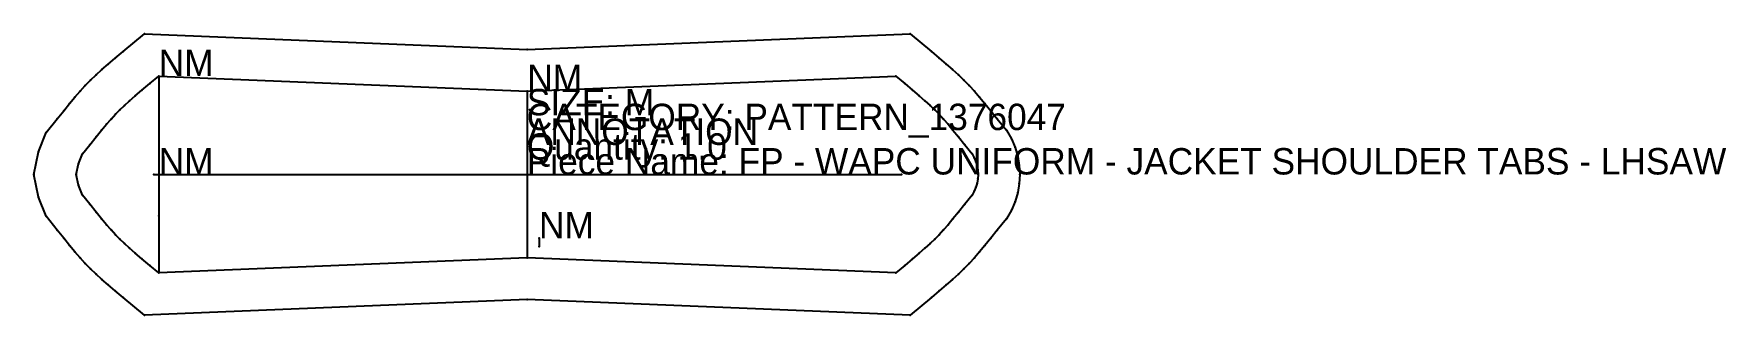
# Model space of a CAD drawing. Extents: x 0 to 40, y -0.1 to 24.1.
# Drawn here: x 23.99 to 40.03, y 21.42 to 24.08 of the extents above.
import ezdxf

# ---------------------------------------------------------------- set-up
doc = ezdxf.new("R2010")
doc.units = 0

# ---------------------------------------------------------------- blocks, each defined once
blk = doc.blocks.new('FP - WAPC UNIFORM - JACKET SHOULDER TABS - LHSAW_M')
at = {"layer": '1'}
for points in [[(24.4246, 21.962), (24.3755, 22.0182), (24.3246, 22.0789), (24.2696, 22.1463), (24.2086, 22.2224), (24.1038, 22.3538), (24.0299, 22.535), (23.9862, 22.7498), (24.03, 22.9646), (24.104, 23.1459), (24.2088, 23.2774), (24.2698, 23.3533), (24.3244, 23.4204), (24.3755, 23.4813), (24.4246, 23.5375), (24.4738, 23.5909), (24.5241, 23.6421), (24.5763, 23.6921), (24.6318, 23.7424), (24.6914, 23.7943), (24.7575, 23.8504), (24.8325, 23.9129), (25.0348, 24.0804), (28.6626, 23.9322)], [(28.6626, 23.9322), (32.2906, 24.0804), (32.4929, 23.9128), (32.5676, 23.8504), (32.6337, 23.7945), (32.6935, 23.7424), (32.749, 23.6921), (32.8013, 23.6419), (32.8515, 23.5908), (32.9006, 23.5375), (32.9496, 23.4815), (33.0005, 23.4208), (33.0553, 23.3536), (33.1163, 23.2777), (33.204, 23.1678), (33.2516, 23.0857), (33.2865, 23.004), (33.3109, 22.9205), (33.3256, 22.8354), (33.3304, 22.7498), (33.3256, 22.6641), (33.3109, 22.5789), (33.2865, 22.4957), (33.2516, 22.4137), (33.2038, 22.3316), (33.1162, 22.2218), (33.0555, 22.146), (33.0006, 22.0788), (32.9497, 22.018), (32.9006, 21.9618), (32.8513, 21.9084), (32.8009, 21.8571), (32.7488, 21.8073), (32.6934, 21.7569), (32.6335, 21.7049), (32.5676, 21.649), (32.4927, 21.5866), (32.2906, 21.4191)], [(32.2906, 21.4191), (28.6626, 21.5674), (25.0346, 21.419), (24.8323, 21.5866), (24.7575, 21.6491), (24.6915, 21.705), (24.6318, 21.757), (24.5764, 21.8072), (24.5238, 21.8575), (24.4735, 21.9089), (24.4246, 21.962)]]:
    blk.add_lwpolyline(points, dxfattribs=at)
at = {"layer": '14'}
for points in [[(24.7176, 22.225), (24.6746, 22.2742), (24.628, 22.3298), (24.5758, 22.3938), (24.5162, 22.4682), (24.447, 22.555), (24.4084, 22.6496), (24.388, 22.7498), (24.4084, 22.8499), (24.4471, 22.9447), (24.5162, 23.0314), (24.5759, 23.1057), (24.628, 23.1697), (24.6746, 23.2253), (24.7176, 23.2745), (24.759, 23.3194), (24.8008, 23.3619), (24.8449, 23.4042), (24.8933, 23.4481), (24.948, 23.4957), (25.0109, 23.5491), (25.0841, 23.6101), (25.1696, 23.6809), (28.6626, 23.5382)], [(28.6626, 23.5382), (32.1557, 23.6809), (32.2411, 23.6101), (32.3143, 23.549), (32.3773, 23.4957), (32.432, 23.4481), (32.4804, 23.4042), (32.5245, 23.3619), (32.5662, 23.3194), (32.6076, 23.2745), (32.6506, 23.2253), (32.6972, 23.1698), (32.7493, 23.1059), (32.809, 23.0316), (32.8781, 22.945), (32.899, 22.909), (32.9152, 22.871), (32.9268, 22.8314), (32.9338, 22.7908), (32.9361, 22.7498), (32.9338, 22.7087), (32.9268, 22.6681), (32.9152, 22.6286), (32.899, 22.5905), (32.8781, 22.5546), (32.8089, 22.4679), (32.7493, 22.3935), (32.6972, 22.3296), (32.6506, 22.274), (32.6076, 22.2248), (32.5662, 22.1799), (32.5244, 22.1374), (32.4803, 22.0952), (32.4319, 22.0512), (32.3772, 22.0037), (32.3143, 21.9504), (32.2411, 21.8894), (32.1557, 21.8186)], [(32.1557, 21.8186), (28.6626, 21.9614), (25.1695, 21.8185), (25.0841, 21.8893), (25.0109, 21.9504), (24.948, 22.0037), (24.8933, 22.0513), (24.8448, 22.0953), (24.8007, 22.1375), (24.759, 22.1801), (24.7176, 22.225)]]:
    blk.add_lwpolyline(points, dxfattribs=at)
at = {"layer": '2'}
for p in [(25.0348, 24.0804), (32.2906, 24.0804), (28.6626, 23.9322), (28.6626, 23.9322), (25.1696, 23.6809), (25.1696, 23.6809), (32.1557, 23.6809), (28.6626, 23.5382), (28.6626, 23.5382), (28.6626, 23.5382), (24.104, 23.1459), (33.204, 23.1678), (24.4471, 22.9447), (32.8781, 22.945), (23.9862, 22.7498), (24.388, 22.7498), (25.122, 22.7508), (25.1695, 22.7496), (25.1695, 22.7496), (28.6626, 22.7496), (28.6626, 22.7496), (32.2086, 22.7508), (24.447, 22.555), (32.8781, 22.5546), (24.1038, 22.3538), (25.1695, 22.3597), (33.2038, 22.3316), (28.7739, 22.1463), (28.7739, 22.0684), (25.1695, 21.8185), (25.1695, 21.8185), (28.6626, 21.9614), (28.6626, 21.9614), (32.1557, 21.8186), (32.1557, 21.8186), (28.6626, 21.5674), (25.0346, 21.419), (32.2906, 21.4191), (32.2906, 21.4191)]:
    blk.add_point(p, dxfattribs=at)
at = {"layer": '3'}
for p in [(24.8325, 23.9129), (32.4929, 23.9128), (24.6318, 23.7424), (24.6914, 23.7943), (24.7575, 23.8504), (32.5676, 23.8504), (32.6337, 23.7945), (32.6935, 23.7424), (24.4738, 23.5909), (24.5241, 23.6421), (24.5763, 23.6921), (25.0841, 23.6101), (32.2411, 23.6101), (32.749, 23.6921), (32.8013, 23.6419), (32.8515, 23.5908), (24.3244, 23.4204), (24.3755, 23.4813), (24.4246, 23.5375), (24.8933, 23.4481), (24.948, 23.4957), (25.0109, 23.5491), (32.3143, 23.549), (32.3773, 23.4957), (32.432, 23.4481), (32.9006, 23.5375), (32.9496, 23.4815), (33.0005, 23.4208), (24.2088, 23.2774), (24.2698, 23.3533), (24.7176, 23.2745), (24.759, 23.3194), (24.8008, 23.3619), (24.8449, 23.4042), (32.4804, 23.4042), (32.5245, 23.3619), (32.5662, 23.3194), (32.6076, 23.2745), (33.0553, 23.3536), (33.1163, 23.2777), (24.5759, 23.1057), (24.628, 23.1697), (24.6746, 23.2253), (32.6506, 23.2253), (32.6972, 23.1698), (32.7493, 23.1059), (24.03, 22.9646), (24.5162, 23.0314), (32.809, 23.0316), (33.2516, 23.0857), (33.2865, 23.004), (24.4084, 22.8499), (32.899, 22.909), (32.9152, 22.871), (32.9268, 22.8314), (32.9338, 22.7908), (33.3109, 22.9205), (33.3256, 22.8354), (24.4084, 22.6496), (32.9152, 22.6286), (32.9268, 22.6681), (32.9338, 22.7087), (32.9361, 22.7498), (33.3256, 22.6641), (33.3304, 22.7498), (24.0299, 22.535), (24.5162, 22.4682), (32.8089, 22.4679), (32.899, 22.5905), (33.2865, 22.4957), (33.3109, 22.5789), (24.5758, 22.3938), (24.628, 22.3298), (32.6972, 22.3296), (32.7493, 22.3935), (33.2516, 22.4137), (24.2086, 22.2224), (24.2696, 22.1463), (24.6746, 22.2742), (24.7176, 22.225), (24.7176, 22.225), (24.759, 22.1801), (24.8007, 22.1375), (32.5244, 22.1374), (32.5662, 22.1799), (32.6076, 22.2248), (32.6506, 22.274), (33.0555, 22.146), (33.1162, 22.2218), (24.3246, 22.0789), (24.3755, 22.0182), (24.8448, 22.0953), (24.8933, 22.0513), (24.948, 22.0037), (32.3772, 22.0037), (32.4319, 22.0512), (32.4803, 22.0952), (32.9497, 22.018), (33.0006, 22.0788), (24.4246, 21.962), (24.4246, 21.962), (24.4735, 21.9089), (24.5238, 21.8575), (25.0109, 21.9504), (25.0841, 21.8893), (32.2411, 21.8894), (32.3143, 21.9504), (32.8009, 21.8571), (32.8513, 21.9084), (32.9006, 21.9618), (24.5764, 21.8072), (24.6318, 21.757), (24.6915, 21.705), (32.6335, 21.7049), (32.6934, 21.7569), (32.7488, 21.8073), (24.7575, 21.6491), (24.8323, 21.5866), (32.4927, 21.5866), (32.5676, 21.649)]:
    blk.add_point(p, dxfattribs=at)
at = {"layer": '5'}
blk.add_line((25.122, 22.7508), (32.2086, 22.7508), dxfattribs=at)
at = {"layer": '7'}
blk.add_line((25.122, 22.7508), (32.2086, 22.7508), dxfattribs=at)
at = {"layer": '8'}
for p, q in [((25.1695, 22.7496), (28.6626, 22.7496)), ((28.7739, 22.1463), (28.7739, 22.0684))]:
    blk.add_line(p, q, dxfattribs=at)
for points in [[(25.1696, 23.6809), (25.1695, 22.7496), (25.1695, 22.3597), (25.1695, 21.8185)], [(28.6626, 23.5382), (28.6626, 22.7496), (28.6626, 21.9614)]]:
    blk.add_lwpolyline(points, dxfattribs=at)
at = {"layer": '84'}
for points in [[(24.4246, 21.962), (24.3755, 22.0182), (24.3246, 22.0789), (24.2696, 22.1463), (24.2086, 22.2224), (24.1038, 22.3538), (24.0299, 22.535), (23.9862, 22.7498), (24.03, 22.9646), (24.104, 23.1459), (24.2088, 23.2774), (24.2698, 23.3533), (24.3244, 23.4204), (24.3755, 23.4813), (24.4246, 23.5375), (24.4738, 23.5909), (24.5241, 23.6421), (24.5763, 23.6921), (24.6318, 23.7424), (24.6914, 23.7943), (24.7575, 23.8504), (24.8325, 23.9129), (25.0348, 24.0804), (28.6626, 23.9322)], [(28.6626, 23.9322), (32.2906, 24.0804), (32.4929, 23.9128), (32.5676, 23.8504), (32.6337, 23.7945), (32.6935, 23.7424), (32.749, 23.6921), (32.8013, 23.6419), (32.8515, 23.5908), (32.9006, 23.5375), (32.9496, 23.4815), (33.0005, 23.4208), (33.0553, 23.3536), (33.1163, 23.2777), (33.204, 23.1678), (33.2516, 23.0857), (33.2865, 23.004), (33.3109, 22.9205), (33.3256, 22.8354), (33.3304, 22.7498), (33.3256, 22.6641), (33.3109, 22.5789), (33.2865, 22.4957), (33.2516, 22.4137), (33.2038, 22.3316), (33.1162, 22.2218), (33.0555, 22.146), (33.0006, 22.0788), (32.9497, 22.018), (32.9006, 21.9618), (32.8513, 21.9084), (32.8009, 21.8571), (32.7488, 21.8073), (32.6934, 21.7569), (32.6335, 21.7049), (32.5676, 21.649), (32.4927, 21.5866), (32.2906, 21.4191)], [(32.2906, 21.4191), (28.6626, 21.5674), (25.0346, 21.419), (24.8323, 21.5866), (24.7575, 21.6491), (24.6915, 21.705), (24.6318, 21.757), (24.5764, 21.8072), (24.5238, 21.8575), (24.4735, 21.9089), (24.4246, 21.962)]]:
    blk.add_lwpolyline(points, dxfattribs=at)
at = {"layer": '85'}
for points in [[(25.1696, 23.6809), (25.1695, 22.7496), (25.1695, 22.3597), (25.1695, 21.8185)], [(28.6626, 23.5382), (28.6626, 22.7496), (28.6626, 21.9614)], [(25.1695, 22.7496), (28.6626, 22.7496)], [(28.7739, 22.1463), (28.7739, 22.0684)]]:
    blk.add_lwpolyline(points, dxfattribs=at)
at = {"layer": '87'}
for points in [[(24.7176, 22.225), (24.6746, 22.2742), (24.628, 22.3298), (24.5758, 22.3938), (24.5162, 22.4682), (24.447, 22.555), (24.4084, 22.6496), (24.388, 22.7498), (24.4084, 22.8499), (24.4471, 22.9447), (24.5162, 23.0314), (24.5759, 23.1057), (24.628, 23.1697), (24.6746, 23.2253), (24.7176, 23.2745), (24.759, 23.3194), (24.8008, 23.3619), (24.8449, 23.4042), (24.8933, 23.4481), (24.948, 23.4957), (25.0109, 23.5491), (25.0841, 23.6101), (25.1696, 23.6809), (28.6626, 23.5382)], [(28.6626, 23.5382), (32.1557, 23.6809), (32.2411, 23.6101), (32.3143, 23.549), (32.3773, 23.4957), (32.432, 23.4481), (32.4804, 23.4042), (32.5245, 23.3619), (32.5662, 23.3194), (32.6076, 23.2745), (32.6506, 23.2253), (32.6972, 23.1698), (32.7493, 23.1059), (32.809, 23.0316), (32.8781, 22.945), (32.899, 22.909), (32.9152, 22.871), (32.9268, 22.8314), (32.9338, 22.7908), (32.9361, 22.7498), (32.9338, 22.7087), (32.9268, 22.6681), (32.9152, 22.6286), (32.899, 22.5905), (32.8781, 22.5546), (32.8089, 22.4679), (32.7493, 22.3935), (32.6972, 22.3296), (32.6506, 22.274), (32.6076, 22.2248), (32.5662, 22.1799), (32.5244, 22.1374), (32.4803, 22.0952), (32.4319, 22.0512), (32.3772, 22.0037), (32.3143, 21.9504), (32.2411, 21.8894), (32.1557, 21.8186)], [(32.1557, 21.8186), (28.6626, 21.9614), (25.1695, 21.8185), (25.0841, 21.8893), (25.0109, 21.9504), (24.948, 22.0037), (24.8933, 22.0513), (24.8448, 22.0953), (24.8007, 22.1375), (24.759, 22.1801), (24.7176, 22.225)]]:
    blk.add_lwpolyline(points, dxfattribs=at)
at = {"layer": '1'}
for s, p in [('SIZE: M', (28.6583, 23.3097)), ('CATEGORY: PATTERN_1376047', (28.6583, 23.1697)), ('ANNOTATION', (28.6583, 23.0297)), ('Quantity: 1,0', (28.6583, 22.8897)), ('Piece Name: FP - WAPC UNIFORM - JACKET SHOULDER TABS - LHSAW', (28.6583, 22.7497))]:
    blk.add_text(s, height=0.25, dxfattribs=at).set_placement(p)
at = {"layer": '8'}
for p in [(25.1696, 23.6809), (28.6626, 23.5382), (25.1695, 22.7496), (28.7739, 22.1463)]:
    blk.add_text('NM', height=0.25, dxfattribs=at).set_placement(p)
at = {"layer": '85'}
for p in [(25.1696, 23.6809), (28.6626, 23.5382), (25.1695, 22.7496), (28.7739, 22.1463)]:
    blk.add_text('NM', height=0.25, dxfattribs=at).set_placement(p)

msp = doc.modelspace()

# ---------------------------------------------------------------- block references
at = {"layer": '1'}
msp.add_blockref('FP - WAPC UNIFORM - JACKET SHOULDER TABS - LHSAW_M', (0, 0), dxfattribs=at)

doc.saveas('drawing.dxf')
